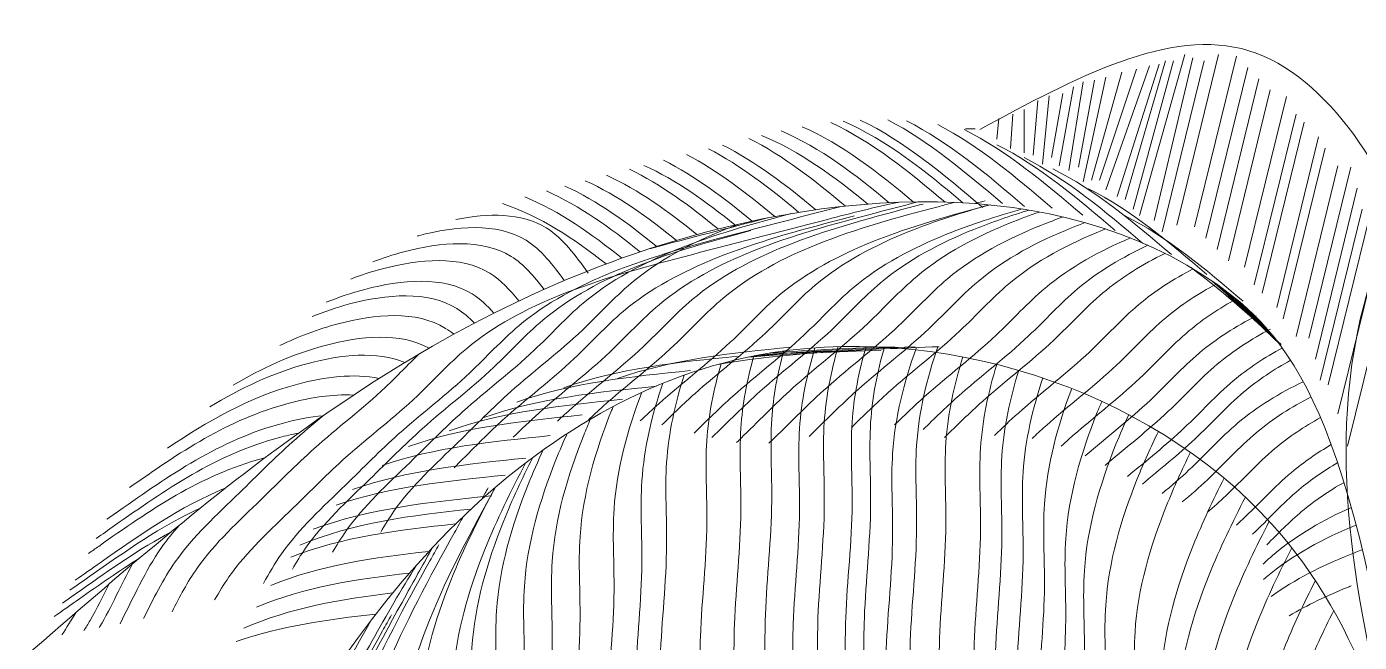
# Model space of a CAD drawing. Header units: inches. Extents: x 17.6 to 55, y 11.8 to 85.9.
# Drawn here: x 20.161 to 21.694, y 73.393 to 74.101 of the extents above; entities that cross this region are included whole.
import ezdxf

# ---------------------------------------------------------------- set-up
doc = ezdxf.new("R2010")
doc.units = ezdxf.units.IN
doc.header["$MEASUREMENT"] = 0
doc.layers.add('TREE G 1 100', color=7, linetype='Continuous', lineweight=9, true_color=0xbed3d5, transparency=0.6)

msp = doc.modelspace()

# ---------------------------------------------------------------- linework, layer by layer
at = {"layer": 'TREE G 1 100'}
for p, q in [((21.4711, 74.0614), (21.4248, 73.902)), ((21.4804, 74.0614), (21.434, 73.8909)), ((21.4934, 74.0688), (21.4414, 73.8835)), ((21.5027, 74.0651), (21.4581, 73.8779)), ((21.5156, 74.0614), (21.4674, 73.865)), ((21.5323, 74.0688), (21.4841, 73.8724)), ((21.5527, 74.067), (21.5045, 73.8705)), ((21.421, 74.0484), (21.3858, 73.9243)), ((21.4377, 74.0521), (21.3951, 73.9243)), ((21.4526, 74.0558), (21.4025, 73.9131)), ((21.4637, 74.0577), (21.4155, 73.9057)), ((21.5657, 74.054), (21.5175, 73.8575)), ((21.3654, 74.0317), (21.3487, 73.9409)), ((21.3765, 74.0373), (21.3598, 73.9354)), ((21.3895, 74.0392), (21.371, 73.9391)), ((21.4025, 74.0429), (21.3765, 73.9224)), ((21.5787, 74.041), (21.5305, 73.8446)), ((21.3242, 74.0161), (21.3189, 73.9531)), ((21.3373, 74.0213), (21.3294, 73.9426)), ((21.3531, 74.0239), (21.3399, 73.9504)), ((21.5917, 74.028), (21.5435, 73.8316)), ((21.6102, 74.0206), (21.562, 73.8242)), ((21.2926, 73.9609), (21.2953, 74.0003)), ((21.3084, 74.0056), (21.3084, 73.9557)), ((21.6214, 74.0002), (21.5731, 73.8038)), ((21.2769, 73.9714), (21.2795, 73.9951)), ((21.6306, 73.991), (21.5824, 73.7945)), ((21.252, 73.9832), (21.2411, 73.9832)), ((21.6473, 73.9743), (21.5991, 73.7778)), ((21.6548, 73.9613), (21.6065, 73.7649)), ((21.6696, 73.9409), (21.6214, 73.7445)), ((21.6844, 73.9391), (21.6362, 73.7426)), ((21.6919, 73.915), (21.6436, 73.7185)), ((21.6974, 73.8909), (21.6492, 73.6944)), ((21.7067, 73.8853), (21.6585, 73.6889)), ((21.7178, 73.852), (21.6696, 73.6555)), ((21.729, 73.8149), (21.6807, 73.6185))]:
    msp.add_line(p, q, dxfattribs=at)
for points in [[(21.7482, 73.2775), (21.767, 73.8167), (21.567, 74.0732), (21.2575, 73.9827)], [(21.7285, 73.2775), (21.7097, 73.8167), (21.9097, 74.0732), (22.2192, 73.9827)], [(20.224, 72.1726), (20.4058, 73.1656), (20.9997, 73.7226), (21.5935, 73.5289), (21.7511, 73.1051), (21.7511, 73.0445)]]:
    msp.add_spline(points, degree=3, dxfattribs=at)
for points in [[(21.0532, 73.9857), (21.0995, 73.9652), (21.1406, 73.9331), (21.1809, 73.8993)], [(21.0859, 73.9906), (21.1335, 73.9685), (21.1758, 73.9343), (21.2175, 73.8991)], [(21.1003, 73.9921), (21.1504, 73.9704), (21.1945, 73.935), (21.238, 73.8982)], [(21.1199, 73.9934), (21.1709, 73.969), (21.2159, 73.9308), (21.2608, 73.8927)], [(21.1516, 73.9936), (21.199, 73.9692), (21.2413, 73.9332), (21.2837, 73.8973)], [(21.1731, 73.9925), (21.222, 73.968), (21.2655, 73.9311), (21.309, 73.8942)], [(21.2092, 73.9882), (21.2564, 73.9638), (21.2985, 73.928), (21.3406, 73.8923)], [(20.9918, 73.9724), (21.0314, 73.9523), (21.0675, 73.9241), (21.1029, 73.8944)], [(21.0061, 73.9758), (21.0505, 73.9576), (21.0901, 73.9284), (21.1286, 73.8968)], [(21.029, 73.9809), (21.074, 73.9615), (21.1141, 73.931), (21.1533, 73.8983)], [(21.2396, 73.9824), (21.2887, 73.958), (21.3323, 73.921), (21.3759, 73.8839)], [(20.9198, 73.954), (20.9558, 73.935), (20.989, 73.9095), (21.0215, 73.8825)], [(20.9451, 73.9605), (20.9821, 73.9413), (21.016, 73.915), (21.0493, 73.8873)], [(20.9613, 73.9647), (20.9996, 73.9455), (21.0345, 73.9187), (21.0687, 73.8902)], [(21.2771, 73.9649), (21.3262, 73.9405), (21.3698, 73.9035), (21.4134, 73.8665)], [(20.8709, 73.9413), (20.9084, 73.9243), (20.9425, 73.8997), (20.9757, 73.8729)], [(20.8936, 73.9472), (20.9298, 73.929), (20.9631, 73.904), (20.9956, 73.8773)], [(21.3084, 73.9502), (21.3576, 73.9258), (21.4012, 73.8888), (21.4448, 73.8518)], [(20.8034, 73.9237), (20.8409, 73.9067), (20.8751, 73.882), (20.9084, 73.8551)], [(20.8279, 73.9301), (20.865, 73.913), (20.8989, 73.8885), (20.9319, 73.8618)], [(20.8543, 73.937), (20.8906, 73.9194), (20.9239, 73.8947), (20.9564, 73.8682)], [(21.3416, 73.9372), (21.3907, 73.9128), (21.4343, 73.8758), (21.4779, 73.8388)], [(20.7586, 73.9119), (20.7973, 73.8947), (20.8324, 73.8695), (20.8665, 73.8419)], [(20.7799, 73.9176), (20.8177, 73.9003), (20.8521, 73.8753), (20.8856, 73.8481)], [(21.3825, 73.9144), (21.4316, 73.8899), (21.4752, 73.8529), (21.5188, 73.8159)], [(20.7083, 73.8975), (20.7516, 73.8827), (20.7903, 73.8571), (20.8273, 73.828)], [(20.7339, 73.905), (20.7741, 73.8884), (20.8104, 73.8628), (20.8455, 73.8346)], [(21.2638, 73.9005), (21.2598, 73.8994), (21.2557, 73.8984), (21.2517, 73.8973)], [(21.4241, 73.8836), (21.4732, 73.8592), (21.5168, 73.8222), (21.5604, 73.7852)], [(21.5982, 73.741), (21.5666, 73.7704), (21.5343, 73.7986), (21.5005, 73.8238)], [(21.601, 73.7373), (21.5761, 73.7614), (21.551, 73.7852), (21.5254, 73.8078)], [(21.5928, 73.7478), (21.5711, 73.7682), (21.5491, 73.7882), (21.5266, 73.807)], [(21.6042, 73.7352), (21.5812, 73.7575), (21.5583, 73.7797), (21.5349, 73.8012)], [(21.587, 73.7545), (21.5724, 73.7683), (21.5577, 73.782), (21.5428, 73.7953)], [(20.8404, 73.6961), (20.9028, 73.7184), (20.9715, 73.7254), (21.0402, 73.7324)], [(21.2107, 73.7328), (21.1248, 73.7296), (21.0389, 73.7265), (20.9565, 73.7125)], [(21.1439, 73.7289), (21.0927, 73.727), (21.0416, 73.7251), (20.9912, 73.7209)], [(21.1832, 73.7328), (21.1193, 73.7304), (21.0553, 73.7281), (20.9929, 73.7213)], [(21.1203, 73.7289), (21.0818, 73.7274), (21.0432, 73.726), (21.0049, 73.7236)], [(21.1596, 73.7328), (21.1118, 73.731), (21.0639, 73.7293), (21.0167, 73.7256)], [(20.7788, 73.6856), (20.8412, 73.7079), (20.9099, 73.7149), (20.9786, 73.7219)], [(20.7247, 73.6691), (20.7871, 73.6914), (20.8558, 73.6984), (20.9245, 73.7054)], [(20.6857, 73.651), (20.7481, 73.6734), (20.8168, 73.6804), (20.8855, 73.6874)], [(20.6466, 73.636), (20.709, 73.6584), (20.7777, 73.6654), (20.8464, 73.6724)], [(20.6001, 73.618), (20.6625, 73.6404), (20.7312, 73.6474), (20.7999, 73.6544)], [(20.5696, 73.5964), (20.6303, 73.6171), (20.6967, 73.6238), (20.7631, 73.6306)], [(20.5357, 73.5685), (20.5979, 73.5907), (20.6664, 73.5977), (20.7349, 73.6047)], [(20.5167, 73.5507), (20.5776, 73.5716), (20.6444, 73.5784), (20.7111, 73.5852)], [(20.6917, 73.5706), (20.6892, 73.5662), (20.6868, 73.5618), (20.6843, 73.5574)], [(20.4904, 73.5229), (20.5543, 73.5469), (20.6251, 73.5542), (20.696, 73.5614)], [(20.4751, 73.5047), (20.536, 73.5303), (20.6037, 73.539), (20.6721, 73.5462)], [(20.4645, 73.491), (20.5235, 73.514), (20.5886, 73.5222), (20.6542, 73.5291)], [(20.4414, 73.4584), (20.4979, 73.4815), (20.5602, 73.4905), (20.6234, 73.4974)], [(20.4252, 73.4333), (20.4798, 73.4563), (20.5399, 73.4657), (20.6012, 73.4726)], [(20.4105, 73.4091), (20.4635, 73.4325), (20.522, 73.4426), (20.5818, 73.4497)], [(20.217, 73.427), (20.2119, 73.4183), (20.2065, 73.4099), (20.2012, 73.4014)], [(20.4015, 73.3938), (20.4522, 73.4115), (20.5069, 73.4193), (20.5624, 73.4253)]]:
    msp.add_open_spline(points, degree=3, dxfattribs=at)
for points, knots in [([(20.1605, 73.378), (20.3712, 73.561), (20.7518, 73.8916), (21.477, 73.9445), (21.6951, 73.6373), (21.7527, 73.1774)], [0, 0, 0, 0, 1.475291, 2.665233, 3.253618, 3.253618, 3.253618, 3.253618]), ([(21.1635, 73.8988), (21.1362, 73.8932), (21.0532, 73.8718), (20.9232, 73.8382), (20.7802, 73.7998), (20.6745, 73.7447), (20.6048, 73.6672), (20.5323, 73.6128), (20.4623, 73.5413), (20.406, 73.4903), (20.382, 73.4507), (20.3769, 73.4416)], [1.112895, 1.112895, 1.112895, 1.112895, 1.260161, 1.564222, 1.825234, 2.043969, 2.181895, 2.373165, 2.5217, 2.71297, 2.768536, 2.768536, 2.768536, 2.768536]), ([(21.0964, 73.8937), (21.0561, 73.8833), (20.9682, 73.8605), (20.8406, 73.8262), (20.7348, 73.771), (20.6652, 73.6936), (20.5926, 73.6392), (20.5226, 73.5677), (20.4643, 73.5147), (20.4395, 73.4723), (20.4332, 73.4607)], [1.343994, 1.343994, 1.343994, 1.343994, 1.564222, 1.825234, 2.043969, 2.181895, 2.373165, 2.5217, 2.71297, 2.783294, 2.783294, 2.783294, 2.783294]), ([(21.186, 73.8993), (21.1697, 73.8951), (21.1058, 73.8783), (21.0021, 73.8505), (20.8963, 73.7953), (20.8267, 73.7178), (20.7659, 73.6723), (20.7301, 73.6382), (20.7205, 73.6288)], [1.475147, 1.475147, 1.475147, 1.475147, 1.5642222, 1.8252336, 2.0439688, 2.1818949, 2.3731649, 2.4443488, 2.4443488, 2.4443488, 2.4443488]), ([(21.1922, 73.8969), (21.1865, 73.8954), (21.1332, 73.8814), (21.0401, 73.8563), (20.9343, 73.8012), (20.8647, 73.7237), (20.8087, 73.6817), (20.7768, 73.6522), (20.7714, 73.6471)], [1.5331132, 1.5331132, 1.5331132, 1.5331132, 1.5642222, 1.8252336, 2.0439688, 2.1818949, 2.3731649, 2.4127051, 2.4127051, 2.4127051, 2.4127051]), ([(21.228, 73.8987), (21.2223, 73.8972), (21.169, 73.8832), (21.0759, 73.8581), (20.9701, 73.803), (20.9005, 73.7255), (20.8445, 73.6835), (20.8126, 73.654), (20.8071, 73.6489)], [1.5331132, 1.5331132, 1.5331132, 1.5331132, 1.5642222, 1.8252336, 2.0439688, 2.1818949, 2.3731649, 2.4127051, 2.4127051, 2.4127051, 2.4127051]), ([(21.2692, 73.8958), (21.2237, 73.8838), (21.1384, 73.8604), (21.0346, 73.8062), (20.9649, 73.7288), (20.9071, 73.6854), (20.8737, 73.6541), (20.8666, 73.6474)], [1.575685, 1.575685, 1.575685, 1.575685, 1.8252336, 2.0439688, 2.1818949, 2.3731649, 2.4249407, 2.4249407, 2.4249407, 2.4249407]), ([(21.2685, 73.8959), (21.2371, 73.8871), (21.1666, 73.865), (21.0759, 73.8177), (21.0063, 73.7402), (20.9423, 73.6923), (20.9041, 73.6552), (20.8917, 73.643)], [1.6526833, 1.6526833, 1.6526833, 1.6526833, 1.8252336, 2.0439688, 2.1818949, 2.3731649, 2.4650208, 2.4650208, 2.4650208, 2.4650208]), ([(21.0404, 73.8859), (20.9959, 73.8741), (20.9118, 73.8507), (20.8089, 73.7971), (20.7393, 73.7196), (20.6667, 73.6653), (20.5968, 73.5937), (20.5412, 73.5433), (20.5174, 73.5047), (20.5127, 73.4964)], [1.58147, 1.58147, 1.58147, 1.58147, 1.825234, 2.043969, 2.181895, 2.373165, 2.5217, 2.71297, 2.763685, 2.763685, 2.763685, 2.763685]), ([(21.1128, 73.8832), (21.1071, 73.8817), (21.0538, 73.8677), (20.9606, 73.8427), (20.8549, 73.7875), (20.7852, 73.71), (20.7292, 73.668), (20.6973, 73.6385), (20.6524, 73.5935)], [1.5331132, 1.5331132, 1.5331132, 1.5331132, 1.5642222, 1.8252336, 2.0439688, 2.1818949, 2.3731649, 2.4127051, 2.4127051, 2.4127051, 2.4127051]), ([(20.6545, 73.8791), (20.6915, 73.8866), (20.7562, 73.8872), (20.7922, 73.8375), (20.8067, 73.8175)], [0.5121811, 0.5121811, 0.5121811, 0.5121811, 0.6974127, 0.822224, 0.822224, 0.822224, 0.822224]), ([(21.0132, 73.8809), (20.9683, 73.8693), (20.9233, 73.8576), (20.8783, 73.8458), (20.878, 73.8457)], [1.3188151, 1.3188151, 1.3188151, 1.3188151, 1.5642222, 1.5654944, 1.5654944, 1.5654944, 1.5654944]), ([(21.3061, 73.8912), (21.2768, 73.8828), (21.2083, 73.861), (21.1196, 73.8147), (21.05, 73.7373), (20.9836, 73.6875), (20.9434, 73.648), (20.9289, 73.6336)], [1.663861, 1.663861, 1.663861, 1.663861, 1.8252336, 2.0439688, 2.1818949, 2.3731649, 2.4810998, 2.4810998, 2.4810998, 2.4810998]), ([(21.3141, 73.8899), (21.2927, 73.8833), (21.2323, 73.8628), (21.151, 73.8203), (21.0813, 73.7429), (21.0108, 73.69), (20.9675, 73.6463), (20.9492, 73.6284)], [1.7067826, 1.7067826, 1.7067826, 1.7067826, 1.8252336, 2.0439688, 2.1818949, 2.3731649, 2.5083107, 2.5083107, 2.5083107, 2.5083107]), ([(21.3262, 73.8877), (21.3149, 73.8838), (21.2647, 73.8653), (21.1928, 73.8278), (21.1231, 73.7503), (21.0506, 73.696), (21.0032, 73.6476), (20.9802, 73.6254), (20.9776, 73.6228)], [1.7617795, 1.7617795, 1.7617795, 1.7617795, 1.8252336, 2.0439688, 2.1818949, 2.3731649, 2.5217002, 2.5411429, 2.5411429, 2.5411429, 2.5411429]), ([(21.3533, 73.882), (21.3448, 73.879), (21.2974, 73.8611), (21.2281, 73.825), (21.1585, 73.7475), (21.0859, 73.6931), (21.0392, 73.6454), (21.0168, 73.6238), (21.0148, 73.6218)], [1.7771833, 1.7771833, 1.7771833, 1.7771833, 1.8252336, 2.0439688, 2.1818949, 2.3731649, 2.5217002, 2.536607, 2.536607, 2.536607, 2.536607]), ([(20.994, 73.8664), (20.9496, 73.8546), (20.8654, 73.8313), (20.7626, 73.7776), (20.6929, 73.7002), (20.6204, 73.6458), (20.5504, 73.5743), (20.4948, 73.5238), (20.471, 73.4852), (20.4663, 73.477)], [1.58147, 1.58147, 1.58147, 1.58147, 1.825234, 2.043969, 2.181895, 2.373165, 2.5217, 2.71297, 2.763685, 2.763685, 2.763685, 2.763685]), ([(20.9803, 73.8739), (20.9749, 73.8719), (20.9307, 73.8548), (20.8643, 73.8202), (20.7947, 73.7427), (20.7221, 73.6884), (20.6521, 73.6169), (20.5965, 73.5664), (20.5727, 73.5278), (20.568, 73.5195)], [1.7943478, 1.7943478, 1.7943478, 1.7943478, 1.8252336, 2.0439688, 2.1818949, 2.3731649, 2.5217002, 2.7129703, 2.7636851, 2.7636851, 2.7636851, 2.7636851]), ([(20.6099, 73.8599), (20.6105, 73.8601), (20.6534, 73.8716), (20.7265, 73.8781), (20.7661, 73.827), (20.7793, 73.8089)], [0.4761497, 0.4761497, 0.4761497, 0.4761497, 0.4791617, 0.6974127, 0.8106512, 0.8106512, 0.8106512, 0.8106512]), ([(21.3786, 73.8755), (21.3734, 73.8736), (21.3295, 73.8566), (21.2635, 73.8222), (21.1938, 73.7447), (21.1231, 73.6917), (21.0797, 73.6478), (21.0611, 73.6297)], [1.7961557, 1.7961557, 1.7961557, 1.7961557, 1.8252336, 2.0439688, 2.1818949, 2.3731649, 2.5097454, 2.5097454, 2.5097454, 2.5097454]), ([(21.4023, 73.8682), (21.401, 73.8677), (21.3611, 73.8519), (21.2988, 73.8193), (21.2292, 73.7419), (21.1634, 73.6926), (21.1237, 73.6536), (21.1096, 73.6397)], [1.8180237, 1.8180237, 1.8180237, 1.8180237, 1.8252336, 2.0439688, 2.1818949, 2.3731649, 2.4774059, 2.4774059, 2.4774059, 2.4774059]), ([(20.559, 73.8304), (20.5705, 73.8348), (20.6231, 73.8519), (20.7055, 73.8592), (20.7446, 73.8137), (20.7559, 73.7988)], [0.4160856, 0.4160856, 0.4160856, 0.4160856, 0.4791617, 0.6974127, 0.7929618, 0.7929618, 0.7929618, 0.7929618]), ([(21.4308, 73.8579), (21.3955, 73.843), (21.3382, 73.8118), (21.2708, 73.7369), (21.208, 73.6899), (21.1707, 73.6539), (21.1594, 73.6428)], [1.8427561, 1.8427561, 1.8427561, 1.8427561, 2.0439688, 2.1818949, 2.3731649, 2.4569684, 2.4569684, 2.4569684, 2.4569684]), ([(21.4509, 73.8494), (21.4219, 73.836), (21.3714, 73.8064), (21.3082, 73.7361), (21.2438, 73.6878), (21.2052, 73.6502), (21.1923, 73.6376)], [1.8760357, 1.8760357, 1.8760357, 1.8760357, 2.0439688, 2.1818949, 2.3731649, 2.4682667, 2.4682667, 2.4682667, 2.4682667]), ([(20.5335, 73.8106), (20.5452, 73.8151), (20.5982, 73.8324), (20.6781, 73.8396), (20.7168, 73.798), (20.7268, 73.7854)], [0.4142038, 0.4142038, 0.4142038, 0.4142038, 0.4791617, 0.6974127, 0.7799823, 0.7799823, 0.7799823, 0.7799823]), ([(21.4705, 73.8401), (21.4449, 73.8276), (21.3981, 73.799), (21.3373, 73.7313), (21.2712, 73.6818), (21.2312, 73.6425), (21.2169, 73.6284)], [1.8943918, 1.8943918, 1.8943918, 1.8943918, 2.0439688, 2.1818949, 2.3731649, 2.4793902, 2.4793902, 2.4793902, 2.4793902]), ([(21.5029, 73.8223), (21.4806, 73.8107), (21.4373, 73.7832), (21.3787, 73.718), (21.3186, 73.6729), (21.2834, 73.6396), (21.2745, 73.6308)], [1.9119248, 1.9119248, 1.9119248, 1.9119248, 2.0439688, 2.1818949, 2.3731649, 2.4394827, 2.4394827, 2.4394827, 2.4394827]), ([(20.5053, 73.7839), (20.5195, 73.7896), (20.5746, 73.8084), (20.6529, 73.8154), (20.6906, 73.7801), (20.6983, 73.7714)], [0.3997982, 0.3997982, 0.3997982, 0.3997982, 0.4791617, 0.6974127, 0.7579925, 0.7579925, 0.7579925, 0.7579925]), ([(21.5297, 73.8049), (21.5089, 73.7938), (21.4672, 73.7668), (21.4096, 73.7027), (21.3541, 73.6611), (21.3226, 73.632), (21.3176, 73.6273)], [1.9201884, 1.9201884, 1.9201884, 1.9201884, 2.0439688, 2.1818949, 2.3731649, 2.4096766, 2.4096766, 2.4096766, 2.4096766]), ([(20.489, 73.7675), (20.5028, 73.7731), (20.5576, 73.7917), (20.6327, 73.7984), (20.6697, 73.7664), (20.6759, 73.76)], [0.4019328, 0.4019328, 0.4019328, 0.4019328, 0.4791617, 0.6974127, 0.7453388, 0.7453388, 0.7453388, 0.7453388]), ([(21.5527, 73.7877), (21.5333, 73.7771), (21.493, 73.7506), (21.4364, 73.6876), (21.3834, 73.6478), (21.3539, 73.621), (21.3511, 73.6185)], [1.9277698, 1.9277698, 1.9277698, 1.9277698, 2.0439688, 2.1818949, 2.3731649, 2.3932761, 2.3932761, 2.3932761, 2.3932761]), ([(20.4521, 73.7343), (20.4731, 73.7443), (20.5346, 73.768), (20.6138, 73.7751), (20.6491, 73.7496), (20.6521, 73.7472)], [0.3565673, 0.3565673, 0.3565673, 0.3565673, 0.4791617, 0.6974127, 0.7188521, 0.7188521, 0.7188521, 0.7188521]), ([(21.5756, 73.7682), (21.5522, 73.7563), (21.5078, 73.7284), (21.4506, 73.6648), (21.4036, 73.6288), (21.3788, 73.6073)], [1.906077, 1.906077, 1.906077, 1.906077, 2.0439688, 2.1818949, 2.3559465, 2.3559465, 2.3559465, 2.3559465]), ([(20.3981, 73.6886), (20.4306, 73.7077), (20.5011, 73.741), (20.5906, 73.7495), (20.6238, 73.7312)], [0.2786719, 0.2786719, 0.2786719, 0.2786719, 0.4791617, 0.6896044, 0.6896044, 0.6896044, 0.6896044]), ([(21.5918, 73.753), (21.57, 73.7416), (21.5272, 73.7142), (21.4719, 73.6526), (21.4258, 73.6172), (21.4017, 73.5964)], [1.9148201, 1.9148201, 1.9148201, 1.9148201, 2.0439688, 2.1818949, 2.3505525, 2.3505525, 2.3505525, 2.3505525]), ([(20.6123, 73.7245), (20.5992, 73.712), (20.5618, 73.6724), (20.4957, 73.6228), (20.4257, 73.5513), (20.3627, 73.4942), (20.3366, 73.4454), (20.3279, 73.4281)], [2.0859384, 2.0859384, 2.0859384, 2.0859384, 2.1818949, 2.3731649, 2.5217002, 2.7129703, 2.8154369, 2.8154369, 2.8154369, 2.8154369]), ([(20.3715, 73.6636), (20.4061, 73.6846), (20.4755, 73.7186), (20.5637, 73.7281), (20.5959, 73.7147)], [0.2633948, 0.2633948, 0.2633948, 0.2633948, 0.4791617, 0.6720635, 0.6720635, 0.6720635, 0.6720635]), ([(21.0316, 73.7278), (21.0246, 73.7021), (21.014, 73.6448), (21.0215, 73.5429), (21.0082, 73.4343), (21.0105, 73.3572), (21.0107, 73.3232)], [1.9277698, 1.9277698, 1.9277698, 1.9277698, 2.0439688, 2.1818949, 2.3731649, 2.5211364, 2.5211364, 2.5211364, 2.5211364]), ([(21.0677, 73.7315), (21.0585, 73.7012), (21.0456, 73.6391), (21.0535, 73.5322), (21.0407, 73.4276), (21.0424, 73.3543), (21.0427, 73.3244)], [1.906077, 1.906077, 1.906077, 1.906077, 2.0439688, 2.1818949, 2.3731649, 2.5039971, 2.5039971, 2.5039971, 2.5039971]), ([(21.0945, 73.7329), (21.0862, 73.7044), (21.0742, 73.6442), (21.082, 73.5393), (21.0689, 73.4325), (21.0709, 73.3571), (21.0712, 73.3249)], [1.9148201, 1.9148201, 1.9148201, 1.9148201, 2.0439688, 2.1818949, 2.3731649, 2.5134767, 2.5134767, 2.5134767, 2.5134767]), ([(21.1265, 73.7329), (21.1182, 73.7044), (21.1063, 73.6443), (21.114, 73.5393), (21.1009, 73.4328), (21.1029, 73.3577), (21.1032, 73.3258)], [1.9146829, 1.9146829, 1.9146829, 1.9146829, 2.0439688, 2.1818949, 2.3731649, 2.5122665, 2.5122665, 2.5122665, 2.5122665]), ([(21.1476, 73.7321), (21.1395, 73.7039), (21.1276, 73.644), (21.1353, 73.5393), (21.1223, 73.4331), (21.1243, 73.3583), (21.1245, 73.3268)], [1.9159091, 1.9159091, 1.9159091, 1.9159091, 2.0439688, 2.1818949, 2.3731649, 2.5108508, 2.5108508, 2.5108508, 2.5108508]), ([(21.1844, 73.7318), (21.1702, 73.6924), (21.152, 73.6206), (21.1606, 73.5035), (21.1491, 73.4098), (21.1492, 73.3475), (21.1494, 73.3286)], [1.8618696, 1.8618696, 1.8618696, 1.8618696, 2.0439688, 2.1818949, 2.3731649, 2.4559961, 2.4559961, 2.4559961, 2.4559961]), ([(21.2091, 73.7327), (21.1964, 73.6959), (21.1798, 73.6269), (21.1882, 73.5127), (21.1765, 73.417), (21.1768, 73.3527), (21.177, 73.3318)], [1.8745717, 1.8745717, 1.8745717, 1.8745717, 2.0439688, 2.1818949, 2.3731649, 2.4646768, 2.4646768, 2.4646768, 2.4646768]), ([(21.6054, 73.7313), (21.5854, 73.7205), (21.5444, 73.6938), (21.4924, 73.6359), (21.4492, 73.6019), (21.4273, 73.5834)], [1.9241744, 1.9241744, 1.9241744, 1.9241744, 2.0439688, 2.1818949, 2.333785, 2.333785, 2.333785, 2.333785]), ([(20.9598, 73.7134), (20.9512, 73.6843), (20.939, 73.6236), (20.9468, 73.518), (20.9341, 73.415), (20.9355, 73.3434), (20.9359, 73.3151)], [1.9119248, 1.9119248, 1.9119248, 1.9119248, 2.0439688, 2.1818949, 2.3731649, 2.496767, 2.496767, 2.496767, 2.496767]), ([(20.9974, 73.7222), (20.9897, 73.6948), (20.9783, 73.6359), (20.9859, 73.5322), (20.9729, 73.4263), (20.9748, 73.3519), (20.9751, 73.3207)], [1.9201884, 1.9201884, 1.9201884, 1.9201884, 2.0439688, 2.1818949, 2.3731649, 2.5093521, 2.5093521, 2.5093521, 2.5093521]), ([(21.238, 73.721), (21.2278, 73.6888), (21.2139, 73.6248), (21.2219, 73.5158), (21.2103, 73.4211), (21.2105, 73.3578), (21.2107, 73.3379)], [1.8970865, 1.8970865, 1.8970865, 1.8970865, 2.0439688, 2.1818949, 2.3731649, 2.4603121, 2.4603121, 2.4603121, 2.4603121]), ([(21.277, 73.7124), (21.2673, 73.681), (21.2538, 73.6178), (21.2618, 73.5097), (21.2508, 73.4199), (21.2504, 73.3615), (21.2505, 73.3466)], [1.9008843, 1.9008843, 1.9008843, 1.9008843, 2.0439688, 2.1818949, 2.3731649, 2.438654, 2.438654, 2.438654, 2.438654]), ([(21.6151, 73.7172), (21.596, 73.7067), (21.556, 73.6803), (21.506, 73.6247), (21.4648, 73.5919), (21.4445, 73.5748)], [1.9293575, 1.9293575, 1.9293575, 1.9293575, 2.0439688, 2.1818949, 2.3224098, 2.3224098, 2.3224098, 2.3224098]), ([(20.3226, 73.616), (20.3682, 73.6468), (20.4412, 73.6897), (20.5372, 73.7025), (20.5662, 73.6963)], [0.1853425, 0.1853425, 0.1853425, 0.1853425, 0.4791617, 0.6383319, 0.6383319, 0.6383319, 0.6383319]), ([(20.9171, 73.7001), (20.9067, 73.6673), (20.8924, 73.6027), (20.9005, 73.4931), (20.8884, 73.394), (20.8892, 73.3264), (20.8895, 73.3021)], [1.8943918, 1.8943918, 1.8943918, 1.8943918, 2.0439688, 2.1818949, 2.3731649, 2.4793902, 2.4793902, 2.4793902, 2.4793902]), ([(21.3023, 73.7056), (21.2922, 73.6734), (21.2783, 73.6094), (21.2863, 73.5005), (21.2758, 73.4149), (21.275, 73.3607), (21.275, 73.35)], [1.8973209, 1.8973209, 1.8973209, 1.8973209, 2.0439688, 2.1818949, 2.3731649, 2.4202332, 2.4202332, 2.4202332, 2.4202332]), ([(21.33, 73.6969), (21.3182, 73.6617), (21.3025, 73.5944), (21.3108, 73.4821), (21.301, 73.4023), (21.2998, 73.3539), (21.2997, 73.3489)], [1.8825437, 1.8825437, 1.8825437, 1.8825437, 2.0439688, 2.1818949, 2.3731649, 2.3948589, 2.3948589, 2.3948589, 2.3948589]), ([(20.279, 73.5709), (20.3355, 73.6105), (20.4105, 73.6622), (20.5126, 73.6785), (20.5366, 73.6771)], [0.112686, 0.112686, 0.112686, 0.112686, 0.4791617, 0.6032975, 0.6032975, 0.6032975, 0.6032975]), ([(20.8684, 73.6804), (20.8519, 73.6372), (20.8311, 73.5612), (20.84, 73.4398), (20.8285, 73.3458), (20.8286, 73.2833), (20.8288, 73.2642)], [1.8427561, 1.8427561, 1.8427561, 1.8427561, 2.0439688, 2.1818949, 2.3731649, 2.4569684, 2.4569684, 2.4569684, 2.4569684]), ([(20.8926, 73.6908), (20.8801, 73.6543), (20.8637, 73.5856), (20.872, 73.4718), (20.8602, 73.3752), (20.8607, 73.3101), (20.8609, 73.2884)], [1.8760357, 1.8760357, 1.8760357, 1.8760357, 2.0439688, 2.1818949, 2.3731649, 2.4682667, 2.4682667, 2.4682667, 2.4682667]), ([(21.3633, 73.6847), (21.347, 73.6419), (21.3264, 73.5663), (21.3351, 73.449), (21.327, 73.3777), (21.325, 73.3378)], [1.844708, 1.844708, 1.844708, 1.844708, 2.0439688, 2.1818949, 2.3572428, 2.3572428, 2.3572428, 2.3572428]), ([(21.6296, 73.6926), (21.6027, 73.6796), (21.5545, 73.6506), (21.5079, 73.5988), (21.4779, 73.5728), (21.4674, 73.564)], [1.8871562, 1.8871562, 1.8871562, 1.8871562, 2.0439688, 2.1818949, 2.2539651, 2.2539651, 2.2539651, 2.2539651]), ([(20.8356, 73.6642), (20.835, 73.6627), (20.8155, 73.6147), (20.7916, 73.5332), (20.8009, 73.4078), (20.7888, 73.3092), (20.7895, 73.242), (20.7898, 73.2182)], [1.8180237, 1.8180237, 1.8180237, 1.8180237, 1.8252336, 2.0439688, 2.1818949, 2.3731649, 2.4774059, 2.4774059, 2.4774059, 2.4774059]), ([(21.3979, 73.67), (21.3961, 73.6658), (21.3752, 73.6152), (21.3506, 73.531), (21.3592, 73.414), (21.3525, 73.3474), (21.3504, 73.3123)], [1.8054889, 1.8054889, 1.8054889, 1.8054889, 1.8252336, 2.0439688, 2.1818949, 2.3363795, 2.3363795, 2.3363795, 2.3363795]), ([(21.6386, 73.6752), (21.6162, 73.6636), (21.5727, 73.636), (21.5297, 73.5882), (21.5004, 73.5626), (21.4905, 73.5543)], [1.9113305, 1.9113305, 1.9113305, 1.9113305, 2.0439688, 2.1818949, 2.2498826, 2.2498826, 2.2498826, 2.2498826]), ([(20.2529, 73.5344), (20.2574, 73.5375), (20.3204, 73.5817), (20.3939, 73.6337), (20.4865, 73.6521), (20.5019, 73.6535)], [0.0708052, 0.0708052, 0.0708052, 0.0708052, 0.0996259, 0.4791617, 0.5560638, 0.5560638, 0.5560638, 0.5560638]), ([(20.5027, 73.6542), (20.4904, 73.6439), (20.4565, 73.6159), (20.4005, 73.5587), (20.3333, 73.4977), (20.3063, 73.4428), (20.2951, 73.4202)], [2.288457, 2.288457, 2.288457, 2.288457, 2.3731649, 2.5217002, 2.7129703, 2.8454142, 2.8454142, 2.8454142, 2.8454142]), ([(20.8094, 73.6496), (20.8068, 73.6435), (20.7849, 73.5911), (20.7596, 73.5048), (20.7689, 73.3793), (20.7559, 73.2734), (20.7578, 73.1988), (20.7581, 73.1675)], [1.7961557, 1.7961557, 1.7961557, 1.7961557, 1.8252336, 2.0439688, 2.1818949, 2.3731649, 2.5097454, 2.5097454, 2.5097454, 2.5097454]), ([(21.4288, 73.6548), (21.4237, 73.6435), (21.3989, 73.5862), (21.3721, 73.4942), (21.3804, 73.3806), (21.3747, 73.3175), (21.3725, 73.2858)], [1.7711916, 1.7711916, 1.7711916, 1.7711916, 1.8252336, 2.0439688, 2.1818949, 2.3213428, 2.3213428, 2.3213428, 2.3213428]), ([(21.6495, 73.6513), (21.6309, 73.641), (21.5913, 73.6148), (21.5532, 73.5723), (21.5267, 73.5488), (21.5196, 73.5426)], [1.931693, 1.931693, 1.931693, 1.931693, 2.0439688, 2.1818949, 2.2316654, 2.2316654, 2.2316654, 2.2316654]), ([(20.2406, 73.5122), (20.2476, 73.5172), (20.3134, 73.5632), (20.3833, 73.6128), (20.4659, 73.632), (20.4733, 73.6334)], [0.0540194, 0.0540194, 0.0540194, 0.0540194, 0.0996259, 0.4791617, 0.5161661, 0.5161661, 0.5161661, 0.5161661]), ([(20.7826, 73.6331), (20.7781, 73.6231), (20.7541, 73.5669), (20.7276, 73.4763), (20.7368, 73.3509), (20.7235, 73.2422), (20.726, 73.1616), (20.7261, 73.124), (20.7261, 73.1206)], [1.7771833, 1.7771833, 1.7771833, 1.7771833, 1.8252336, 2.0439688, 2.1818949, 2.3731649, 2.5217002, 2.536607, 2.536607, 2.536607, 2.536607]), ([(21.463, 73.6355), (21.4543, 73.6176), (21.4256, 73.5538), (21.3966, 73.4544), (21.4045, 73.3468), (21.4002, 73.2896), (21.3983, 73.2639)], [1.7380227, 1.7380227, 1.7380227, 1.7380227, 1.8252336, 2.0439688, 2.1818949, 2.2950852, 2.2950852, 2.2950852, 2.2950852]), ([(21.6619, 73.6202), (21.6458, 73.6108), (21.6088, 73.5855), (21.5766, 73.5497), (21.5551, 73.5298), (21.5527, 73.5277)], [1.9453843, 1.9453843, 1.9453843, 1.9453843, 2.0439688, 2.1818949, 2.1987562, 2.1987562, 2.1987562, 2.1987562]), ([(20.2319, 73.4952), (20.2358, 73.4979), (20.2982, 73.5417), (20.3599, 73.5853), (20.4342, 73.6049), (20.4348, 73.605)], [0.0748187, 0.0748187, 0.0748187, 0.0748187, 0.0996259, 0.4791617, 0.4819867, 0.4819867, 0.4819867, 0.4819867]), ([(20.743, 73.6055), (20.7308, 73.5814), (20.6982, 73.5116), (20.6671, 73.4052), (20.6764, 73.2798), (20.6634, 73.1742), (20.6653, 73.0999), (20.6655, 73.069)], [1.7067826, 1.7067826, 1.7067826, 1.7067826, 1.8252336, 2.0439688, 2.1818949, 2.3731649, 2.5083107, 2.5083107, 2.5083107, 2.5083107]), ([(20.755, 73.6143), (20.7489, 73.6011), (20.7231, 73.542), (20.6956, 73.4479), (20.7048, 73.3224), (20.6915, 73.2138), (20.694, 73.1321), (20.6941, 73.0935), (20.6941, 73.089)], [1.7617795, 1.7617795, 1.7617795, 1.7617795, 1.8252336, 2.0439688, 2.1818949, 2.3731649, 2.5217002, 2.5411429, 2.5411429, 2.5411429, 2.5411429]), ([(21.4999, 73.6114), (21.49, 73.5914), (21.4601, 73.5255), (21.4303, 73.4238), (21.4378, 73.3215), (21.4346, 73.2696), (21.4332, 73.2491)], [1.7274066, 1.7274066, 1.7274066, 1.7274066, 1.8252336, 2.0439688, 2.1818949, 2.2718884, 2.2718884, 2.2718884, 2.2718884]), ([(20.7351, 73.5996), (20.7179, 73.5671), (20.6797, 73.4892), (20.6458, 73.3732), (20.655, 73.2478), (20.6428, 73.1484), (20.6437, 73.0803), (20.644, 73.0557)], [1.663861, 1.663861, 1.663861, 1.663861, 1.8252336, 2.0439688, 2.1818949, 2.3731649, 2.4810998, 2.4810998, 2.4810998, 2.4810998]), ([(21.6693, 73.5995), (21.6535, 73.5903), (21.6181, 73.566), (21.5891, 73.5342), (21.5713, 73.5171)], [1.9479495, 1.9479495, 1.9479495, 1.9479495, 2.0439688, 2.1746981, 2.1746981, 2.1746981, 2.1746981]), ([(20.2163, 73.4642), (20.2259, 73.4709), (20.2817, 73.51), (20.3366, 73.5488), (20.3898, 73.5705)], [0.0374314, 0.0374314, 0.0374314, 0.0374314, 0.0996259, 0.3982648, 0.3982648, 0.3982648, 0.3982648]), ([(20.7002, 73.5714), (20.6727, 73.5216), (20.6217, 73.4278), (20.582, 73.2921), (20.5913, 73.1666), (20.5807, 73.08), (20.58, 73.0247), (20.5799, 73.0129)], [1.575685, 1.575685, 1.575685, 1.575685, 1.8252336, 2.0439688, 2.1818949, 2.3731649, 2.4249407, 2.4249407, 2.4249407, 2.4249407]), ([(20.6996, 73.5708), (20.681, 73.5361), (20.6413, 73.4562), (20.6066, 73.3377), (20.6159, 73.2122), (20.6041, 73.1165), (20.6045, 73.0521), (20.6047, 73.0311)], [1.6526833, 1.6526833, 1.6526833, 1.6526833, 1.8252336, 2.0439688, 2.1818949, 2.3731649, 2.4650208, 2.4650208, 2.4650208, 2.4650208]), ([(21.5386, 73.5817), (21.5258, 73.5564), (21.4924, 73.4855), (21.461, 73.3778), (21.4676, 73.2883), (21.4664, 73.249), (21.4661, 73.2411)], [1.700981, 1.700981, 1.700981, 1.700981, 1.8252336, 2.0439688, 2.1818949, 2.216335, 2.216335, 2.216335, 2.216335]), ([(21.6766, 73.5768), (21.6593, 73.567), (21.6275, 73.5455), (21.6007, 73.518), (21.5876, 73.5049)], [1.9392693, 1.9392693, 1.9392693, 1.9392693, 2.0439688, 2.1420624, 2.1420624, 2.1420624, 2.1420624]), ([(21.5631, 73.5599), (21.548, 73.5308), (21.5121, 73.4562), (21.4799, 73.3461), (21.4851, 73.2665), (21.4851, 73.237)], [1.6813867, 1.6813867, 1.6813867, 1.6813867, 1.8252336, 2.0439688, 2.173087, 2.173087, 2.173087, 2.173087]), ([(20.2101, 73.4527), (20.2179, 73.4581), (20.2668, 73.4923), (20.3149, 73.5263), (20.3609, 73.5476)], [0.0496618, 0.0496618, 0.0496618, 0.0496618, 0.0996259, 0.3658869, 0.3658869, 0.3658869, 0.3658869]), ([(21.6851, 73.5481), (21.6532, 73.5339), (21.6176, 73.5137), (21.5876, 73.4869), (21.5834, 73.4829)], [1.861005, 1.861005, 1.861005, 1.861005, 2.0439688, 2.0746274, 2.0746274, 2.0746274, 2.0746274]), ([(20.3363, 73.5276), (20.329, 73.5194), (20.3012, 73.4852), (20.2835, 73.4441), (20.268, 73.4143)], [2.6546206, 2.6546206, 2.6546206, 2.6546206, 2.7129703, 2.8893044, 2.8893044, 2.8893044, 2.8893044]), ([(20.6633, 73.5379), (20.6599, 73.5317), (20.6275, 73.4735), (20.5714, 73.3715), (20.531, 73.2332), (20.5402, 73.1077), (20.5299, 73.0239), (20.529, 72.9714), (20.5289, 72.9624)], [1.5331132, 1.5331132, 1.5331132, 1.5331132, 1.5642222, 1.8252336, 2.0439688, 2.1818949, 2.3731649, 2.4127051, 2.4127051, 2.4127051, 2.4127051]), ([(21.5906, 73.5321), (21.5755, 73.5031), (21.5397, 73.4286), (21.5095, 73.3252), (21.512, 73.2526), (21.5125, 73.2299)], [1.6817794, 1.6817794, 1.6817794, 1.6817794, 1.8252336, 2.0439688, 2.1433417, 2.1433417, 2.1433417, 2.1433417]), ([(21.6906, 73.5278), (21.6534, 73.5125), (21.6161, 73.4927), (21.5848, 73.466), (21.5838, 73.4652)], [1.8324179, 1.8324179, 1.8324179, 1.8324179, 2.0439688, 2.0509851, 2.0509851, 2.0509851, 2.0509851]), ([(20.2017, 73.438), (20.209, 73.4431), (20.25, 73.4719), (20.2906, 73.5005), (20.3269, 73.5199)], [0.0524651, 0.0524651, 0.0524651, 0.0524651, 0.0996259, 0.3181, 0.3181, 0.3181, 0.3181]), ([(20.6276, 73.5018), (20.6177, 73.4841), (20.5788, 73.4144), (20.5164, 73.3008), (20.4759, 73.1625), (20.4852, 73.0371), (20.474, 72.946), (20.4738, 72.8863), (20.4739, 72.8701)], [1.475147, 1.475147, 1.475147, 1.475147, 1.5642222, 1.8252336, 2.0439688, 2.1818949, 2.3731649, 2.4443488, 2.4443488, 2.4443488, 2.4443488]), ([(20.6349, 73.5052), (20.6315, 73.499), (20.5991, 73.4409), (20.543, 73.3388), (20.5026, 73.2005), (20.5118, 73.075), (20.5016, 72.9912), (20.5006, 72.9387), (20.5005, 72.9297)], [1.5331132, 1.5331132, 1.5331132, 1.5331132, 1.5642222, 1.8252336, 2.0439688, 2.1818949, 2.3731649, 2.4127051, 2.4127051, 2.4127051, 2.4127051]), ([(21.6166, 73.5015), (21.6021, 73.4734), (21.5669, 73.3999), (21.5386, 73.303), (21.5393, 73.2359), (21.5397, 73.2187)], [1.6868007, 1.6868007, 1.6868007, 1.6868007, 1.8252336, 2.0439688, 2.1193625, 2.1193625, 2.1193625, 2.1193625]), ([(21.6977, 73.4994), (21.6928, 73.4975), (21.656, 73.4833), (21.6203, 73.4654), (21.5928, 73.4456)], [1.7973286, 1.7973286, 1.7973286, 1.7973286, 1.8252336, 2.0049851, 2.0049851, 2.0049851, 2.0049851]), ([(20.1921, 73.4225), (20.2018, 73.4293), (20.2345, 73.4522), (20.2669, 73.475), (20.2906, 73.4897)], [0.0367741, 0.0367741, 0.0367741, 0.0367741, 0.0996259, 0.2482497, 0.2482497, 0.2482497, 0.2482497]), ([(20.2819, 73.4824), (20.2693, 73.4589), (20.2581, 73.4337), (20.2444, 73.41), (20.2441, 73.4095)], [2.782828, 2.782828, 2.782828, 2.782828, 2.9243845, 2.9271908, 2.9271908, 2.9271908, 2.9271908]), ([(20.6092, 73.4818), (20.5913, 73.4533), (20.5405, 73.3632), (20.461, 73.2218), (20.3749, 73.0652), (20.3345, 72.9269), (20.3437, 72.8015), (20.3304, 72.6928), (20.3341, 72.572), (20.3316, 72.4803), (20.3458, 72.4263), (20.3495, 72.4142)], [1.112895, 1.112895, 1.112895, 1.112895, 1.260161, 1.564222, 1.825234, 2.043969, 2.181895, 2.373165, 2.5217, 2.71297, 2.768536, 2.768536, 2.768536, 2.768536]), ([(21.6437, 73.4639), (21.6305, 73.4381), (21.5968, 73.3667), (21.5704, 73.2761), (21.57, 73.2129), (21.5701, 73.1994)], [1.6982398, 1.6982398, 1.6982398, 1.6982398, 1.8252336, 2.0439688, 2.1028178, 2.1028178, 2.1028178, 2.1028178]), ([(20.2554, 73.46), (20.2484, 73.4458), (20.2393, 73.4275), (20.2288, 73.41), (20.2264, 73.4061)], [2.8413498, 2.8413498, 2.8413498, 2.8413498, 2.9243845, 2.9487665, 2.9487665, 2.9487665, 2.9487665]), ([(21.6847, 73.4577), (21.6833, 73.4572), (21.6587, 73.4474), (21.6346, 73.436), (21.6133, 73.4232)], [1.8171107, 1.8171107, 1.8171107, 1.8171107, 1.8252336, 1.9562961, 1.9562961, 1.9562961, 1.9562961]), ([(20.5575, 73.4191), (20.5329, 73.3753), (20.4793, 73.2797), (20.4024, 73.1398), (20.362, 73.0015), (20.3712, 72.8761), (20.3579, 72.7674), (20.3617, 72.6466), (20.359, 72.5515), (20.3751, 72.4945), (20.3801, 72.4792)], [1.343994, 1.343994, 1.343994, 1.343994, 1.564222, 1.825234, 2.043969, 2.181895, 2.373165, 2.5217, 2.71297, 2.783294, 2.783294, 2.783294, 2.783294]), ([(20.5804, 73.4246), (20.577, 73.4184), (20.5446, 73.3602), (20.4885, 73.2581), (20.4481, 73.1199), (20.4573, 72.9944), (20.447, 72.9105), (20.4461, 72.858), (20.4477, 72.7813)], [1.5331132, 1.5331132, 1.5331132, 1.5331132, 1.5642222, 1.8252336, 2.0439688, 2.1818949, 2.3731649, 2.4127051, 2.4127051, 2.4127051, 2.4127051]), ([(21.6647, 73.4294), (21.6528, 73.4059), (21.6206, 73.3366), (21.5954, 73.2503), (21.5945, 73.1888), (21.5946, 73.1771)], [1.7095464, 1.7095464, 1.7095464, 1.7095464, 1.8252336, 2.0439688, 2.0951497, 2.0951497, 2.0951497, 2.0951497])]:
    msp.add_open_spline(points, degree=3, knots=knots, dxfattribs=at)

doc.saveas('drawing.dxf')
